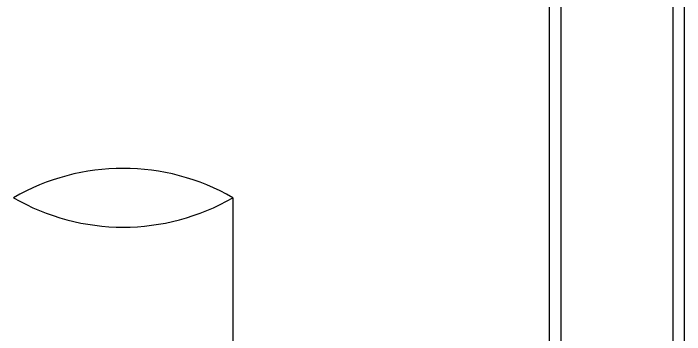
# Model space of a CAD drawing. Extents: x -427546 to -314919, y 698702 to 968782.
# Drawn here: x -407565 to -406524, y 890444 to 890943 of the extents above; entities that cross this region are included whole.
import ezdxf

# ---------------------------------------------------------------- set-up
doc = ezdxf.new("R2010")
doc.units = 0
doc.header["$LTSCALE"] = 1000
doc.header["$MEASUREMENT"] = 0
doc.layers.get('0').update_dxf_attribs({"linetype": 'CONTINUOUS'})

msp = doc.modelspace()

# ---------------------------------------------------------------- linework, layer by layer
for p, q in [((-406733.1, 890329.9), (-406733.1, 891936.4)), ((-406523.5, 890329.9), (-406523.5, 891936.4)), ((-406715.2, 890405.4), (-406715.2, 891758.6)), ((-406541.4, 890405.4), (-406541.4, 891758.6)), ((-407224.1, 890656.5), (-407224.1, 890062.4))]:
    msp.add_line(p, q)
for centre, start, end in [((-407394.4, 890361.5), 60, 120), ((-407394.4, 890951.5), 240, 300)]:
    msp.add_arc(centre, 340.6, start, end)

doc.saveas('drawing.dxf')
